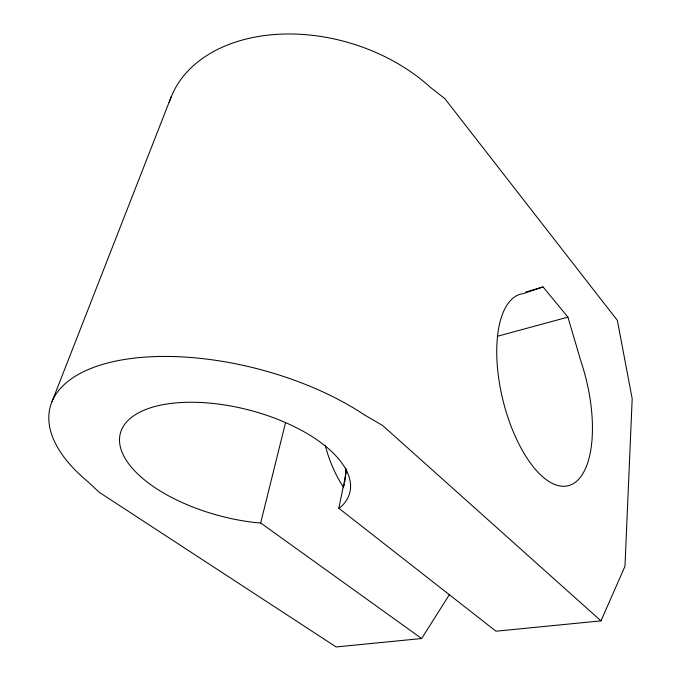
<?xml version="1.0" encoding="UTF-8"?>
<svg xmlns="http://www.w3.org/2000/svg" width="681" height="681" viewBox="0 0 681 681"><rect width="100%" height="100%" fill="white"/><g stroke="black" fill="none" stroke-linecap="round" stroke-linejoin="round"><path stroke-width="1.02" d="M169.186 102.516A157.09 110.084 16.8 0 1 277.831 34.305A157.09 110.084 16.8 0 1 430.435 87.389L444.744 98.541L617.369 320.428L632.189 398.743L624.979 566.277L601 620.868L495.989 631.21L338.823 508.256L346.757 469.728M449.656 594.249L421.633 638.531L260.678 522.965L285.441 423.029M51.96 401.773L171.28 96.668M338.823 508.256L341.241 506.536A118.494 54.88 14.5 0 0 259.044 412.848A118.494 54.88 14.5 0 0 119.516 439.219A118.494 54.88 14.5 0 0 256.022 522.642L260.678 522.965M543.08 286.948L523.212 293.622A98.711 42.894 76.2 0 0 503.608 402.803A98.711 42.894 76.2 0 0 572.457 484.106A98.711 42.894 76.2 0 0 581.157 362.045L567.911 317.125L543.08 286.948L525.826 292.004M497.3 336.312L567.911 317.125M421.633 638.531L336.125 646.95L99.068 492.184L88.539 482.267A191.429 89.194 14.5 0 1 110.024 362.394A191.429 89.194 14.5 0 1 364.267 414.789L382.637 425.497L601 620.868M343.386 487.06A89.015 50.215 76.8 0 1 325.22 445.383M345.795 468.102A84.367 52.829 77.2 0 1 344.688 482.148M344.39 484.089A84.367 52.829 77.2 0 1 344.058 486.004"/></g></svg>
